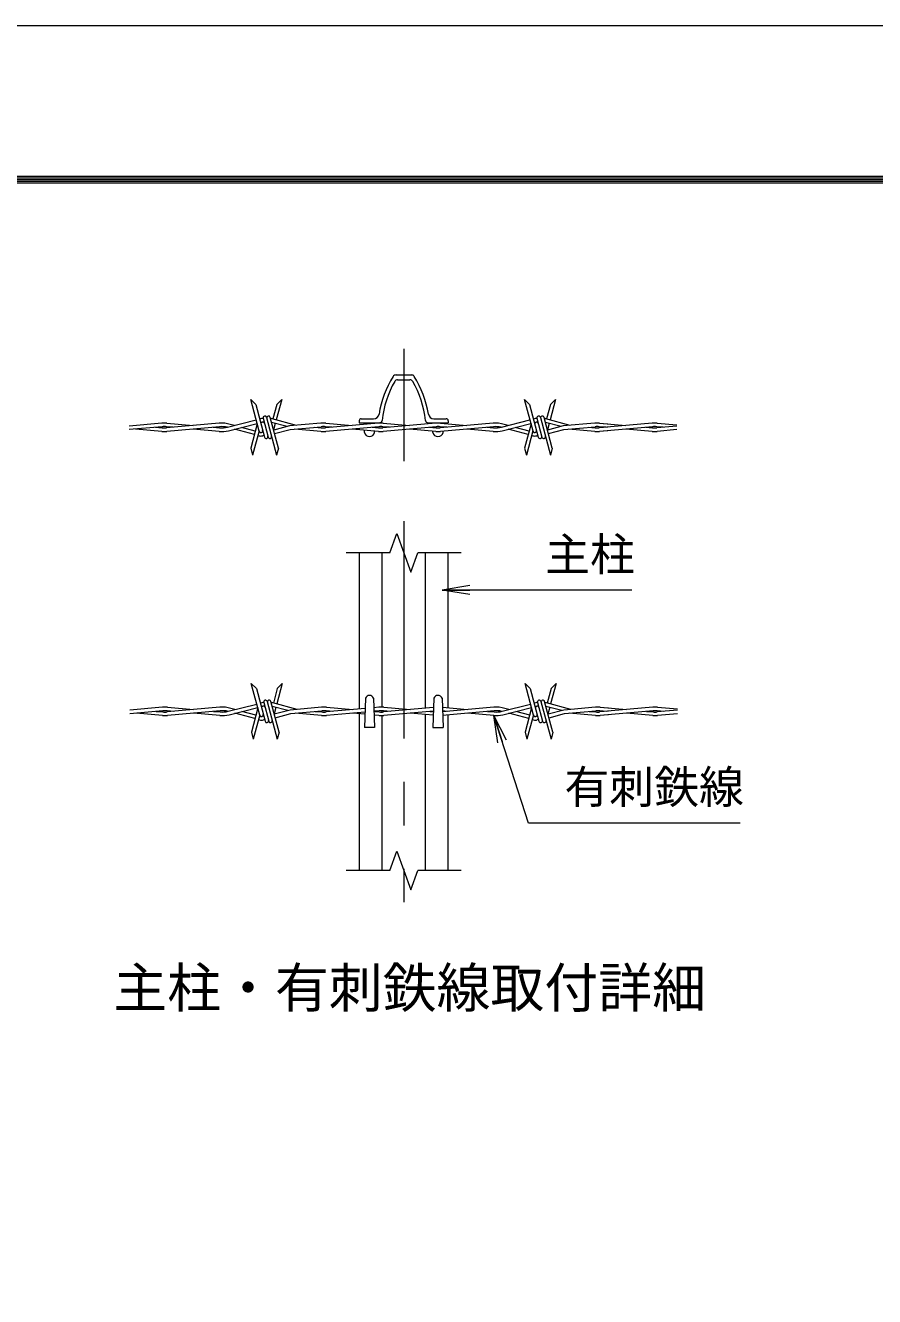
# Model space of a CAD drawing. Units: millimetres, scale not verified. Extents: x -4200 to 4200, y -2970 to 2970.
# Drawn here: x 1109 to 2350, y 1113 to 2970 of the extents above; entities that cross this region are included whole.
import ezdxf
from ezdxf.enums import TextEntityAlignment as Align

# ---------------------------------------------------------------- set-up
doc = ezdxf.new("R2010")
doc.units = ezdxf.units.MM
doc.header["$LTSCALE"] = 10
doc.linetypes.add('USER1', pattern=[50.8, 31.75, -6.35, 6.35, -6.35])
for name, color, linetype, lineweight in [('0-0_D-STR1', 1, 'Continuous', 18), ('0-1_D-BMK', 2, 'USER1', 13), ('0-2_D-STR-DIM', 7, 'Continuous', 13), ('0-3_D-STR3', 3, 'Continuous', 13), ('0-7_D-STR-TXT', 7, 'Continuous', 13), ('0-8_0', 7, 'Continuous', 18), ('0-B_D-TTL', 7, 'Continuous', 18)]:
    doc.layers.add(name, color=color, linetype=linetype, lineweight=lineweight)
doc.layers.add('0-9_D-TTL-TXT', color=7, linetype='Continuous')
doc.styles.add('ＭＳ ゴシック', font='')
doc.styles.get('ＭＳ ゴシック').set_extended_font_data('MS Gothic')

# ---------------------------------------------------------------- blocks, each defined once
blk = doc.blocks.new('_Open')
at = {"layer": '0-8_0'}
blk.add_line((-10, 1.667), (0, 0), dxfattribs=at)
blk.add_lwpolyline([(-10, -1.667), (0, 0), (-10, 0)], dxfattribs=at)

msp = doc.modelspace()

# ---------------------------------------------------------------- linework, layer by layer
at = {"layer": '0-0_D-STR1'}
for p, q in [((1650.73, 2459.51), (1673.21, 2459.51)), ((1653.11, 2452.51), (1670.83, 2452.51)), ((1599.97, 2395.51), (1618.03, 2395.51)), ((1705.91, 2395.51), (1723.97, 2395.51)), ((1596.97, 2392.51), (1596.97, 2389.51)), ((1596.97, 2389.51), (1626.33, 2389.51)), ((1604.47, 2387.19), (1604.47, 2389.51)), ((1604.47, 2375.51), (1604.47, 2378.76)), ((1619.47, 2388.53), (1619.47, 2389.51)), ((1619.47, 2382.64), (1619.47, 2383.31)), ((1619.47, 2375.51), (1619.47, 2377.42)), ((1697.61, 2389.51), (1726.97, 2389.51)), ((1704.47, 2388.63), (1704.47, 2389.51)), ((1704.47, 2382.53), (1704.47, 2383.41)), ((1704.47, 2375.51), (1704.47, 2377.31)), ((1719.47, 2388.69), (1719.47, 2389.51)), ((1719.47, 2382.48), (1719.47, 2383.47)), ((1719.47, 2375.51), (1719.47, 2377.26)), ((1726.97, 2392.51), (1726.97, 2389.51)), ((1596.97, 2199.5), (1596.97, 1971.5)), ((1629.97, 2199.5), (1629.97, 1974.23)), ((1693.97, 1972.68), (1693.97, 2199.5)), ((1726.97, 1973.16), (1726.97, 2199.5)), ((1605.97, 1987.26), (1604.47, 1944.26)), ((1617.97, 1987.26), (1619.47, 1944.26)), ((1705.97, 1987.26), (1704.47, 1944.26)), ((1717.97, 1987.26), (1719.47, 1944.26)), ((1629.97, 1969.03), (1629.97, 1967.04)), ((1596.97, 1964.57), (1596.97, 1735.68)), ((1629.97, 1961.84), (1629.97, 1735.68)), ((1693.97, 1735.68), (1693.97, 1963.39)), ((1726.97, 1735.68), (1726.97, 1962.91)), ((1619.47, 1944.26), (1604.47, 1944.26)), ((1704.47, 1944.26), (1719.47, 1944.26))]:
    msp.add_line(p, q, dxfattribs=at)
for centre, radius, start, end in [((1775.12, 2377.69), 151.2, 148.30182, 170.6662), ((1650.73, 2454.51), 5, 90, 148.30182), ((1653.11, 2447.51), 5, 90, 150.13204), ((1670.83, 2447.51), 5, 29.86796, 90), ((1673.21, 2454.51), 5, 31.69818, 90), ((1548.82, 2377.69), 151.2, 9.3338, 31.69818), ((1774.69, 2377.69), 145.2, 150.13204, 173.91336), ((1549.25, 2377.69), 145.2, 6.08664, 29.86796), ((1599.97, 2392.51), 3, 90, 180), ((1618.03, 2403.51), 8, 270, 350.6662), ((1705.91, 2403.51), 8, 189.3338, 270), ((1723.97, 2392.51), 3, 0, 90), ((1626.33, 2393.51), 4, 270, 353.91336), ((1697.61, 2393.51), 4, 186.08664, 270), ((1611.97, 2377.19), 7.69, 192.68038, 347.31962), ((1711.97, 2377.19), 7.69, 192.68038, 347.31962), ((1611.97, 1984.76), 6.5, 22.61986, 157.38014), ((1711.97, 1984.76), 6.5, 22.61986, 157.38014)]:
    msp.add_arc(centre, radius, start, end, dxfattribs=at)
at = {"layer": '0-1_D-BMK'}
for p, q in [((1661.97, 2497.57), (1661.97, 2333.37)), ((1661.97, 2245.89), (1661.97, 1689.29))]:
    msp.add_line(p, q, dxfattribs=at)
at = {"layer": '0-2_D-STR-DIM'}
for p, q in [((1641.45, 2199.5), (1651.71, 2227.69)), ((1641.45, 2199.5), (1577.97, 2199.5)), ((1745.97, 2199.5), (1682.49, 2199.5)), ((1641.45, 1735.68), (1651.71, 1763.87)), ((1641.45, 1735.68), (1577.97, 1735.68)), ((1745.97, 1735.68), (1682.49, 1735.68))]:
    msp.add_line(p, q, dxfattribs=at)
for points in [[(1651.71, 2227.69), (1672.23, 2171.31), (1682.49, 2199.5)], [(1651.71, 1763.87), (1672.23, 1707.49), (1682.49, 1735.68)]]:
    msp.add_lwpolyline(points, dxfattribs=at)
at = {"layer": '0-3_D-STR3'}
for p, q in [((1450.85, 2377.19), (1438.42, 2423.6)), ((1445.77, 2416.24), (1438.42, 2423.6)), ((1445.77, 2416.24), (1458.57, 2368.49)), ((1476.39, 2416.24), (1470.72, 2395.1)), ((1850.85, 2377.19), (1838.42, 2423.6)), ((1845.77, 2416.24), (1838.42, 2423.6)), ((1845.77, 2416.24), (1858.57, 2368.49)), ((1876.39, 2416.24), (1870.72, 2395.1)), ((1453.99, 2395.62), (1451.48, 2394.95)), ((1456.55, 2396.11), (1463.95, 2368.49)), ((1461.57, 2397.46), (1476.34, 2342.35)), ((1479.03, 2352.39), (1466.96, 2397.46)), ((1505.37, 2385.82), (1469.68, 2395.38)), ((1853.99, 2395.62), (1851.48, 2394.95)), ((1856.55, 2396.11), (1863.95, 2368.49)), ((1861.57, 2397.46), (1876.34, 2342.35)), ((1879.03, 2352.39), (1866.96, 2397.46)), ((1905.37, 2385.82), (1869.68, 2395.38)), ((1308.71, 2389.01), (1261.08, 2384.75)), ((1309.17, 2383.83), (1261.08, 2379.53)), ((1308.71, 2376.93), (1270.36, 2380.36)), ((1299.54, 2382.97), (1309.17, 2382.11)), ((1392.52, 2389.01), (1315.37, 2382.11)), ((1325, 2382.97), (1315.37, 2383.83)), ((1315.84, 2389.01), (1354.18, 2385.58)), ((1392.99, 2383.83), (1315.84, 2376.93)), ((1392.52, 2376.93), (1354.18, 2380.36)), ((1383.36, 2382.97), (1392.99, 2382.11)), ((1404.68, 2383.05), (1446.43, 2393.69)), ((1405.97, 2378.01), (1447.78, 2388.67)), ((1414.56, 2385.57), (1408.61, 2387.16)), ((1443.81, 2372.35), (1414.53, 2380.19)), ((1445.16, 2377.37), (1424.82, 2382.82)), ((1450.67, 2377.86), (1441.16, 2342.35)), ((1452.82, 2389.95), (1455.37, 2390.6)), ((1458.13, 2390.21), (1456.68, 2390.6)), ((1491.88, 2384.05), (1468.9, 2390.21)), ((1469.38, 2390.08), (1469.16, 2389.25)), ((1474.4, 2388.73), (1471.85, 2379.21)), ((1495.05, 2384.9), (1471.98, 2378.71)), ((1473.33, 2373.69), (1495.96, 2379.76)), ((1541.08, 2389.01), (1495.05, 2384.9)), ((1495.96, 2379.76), (1541.54, 2383.83)), ((1541.08, 2376.93), (1502.73, 2380.36)), ((1531.91, 2382.97), (1541.54, 2382.11)), ((1624.89, 2389.01), (1547.74, 2382.11)), ((1557.37, 2382.97), (1547.74, 2383.83)), ((1548.2, 2389.01), (1586.55, 2385.58)), ((1625.36, 2383.83), (1548.2, 2376.93)), ((1624.89, 2376.93), (1586.55, 2380.36)), ((1615.73, 2382.97), (1625.36, 2382.11)), ((1708.71, 2389.01), (1631.56, 2382.11)), ((1641.19, 2382.97), (1631.56, 2383.83)), ((1632.02, 2389.01), (1670.36, 2385.58)), ((1709.17, 2383.83), (1632.02, 2376.93)), ((1708.71, 2376.93), (1670.36, 2380.36)), ((1699.54, 2382.97), (1709.17, 2382.11)), ((1792.52, 2389.01), (1715.37, 2382.11)), ((1725, 2382.97), (1715.37, 2383.83)), ((1715.84, 2389.01), (1754.18, 2385.58)), ((1792.99, 2383.83), (1715.84, 2376.93)), ((1792.52, 2376.93), (1754.18, 2380.36)), ((1783.36, 2382.97), (1792.99, 2382.11)), ((1804.68, 2383.05), (1846.43, 2393.69)), ((1805.97, 2378.01), (1847.78, 2388.67)), ((1814.56, 2385.57), (1808.61, 2387.16)), ((1843.81, 2372.35), (1814.53, 2380.19)), ((1845.16, 2377.37), (1824.82, 2382.82)), ((1850.67, 2377.86), (1841.16, 2342.35)), ((1852.82, 2389.95), (1855.37, 2390.6)), ((1858.13, 2390.21), (1856.68, 2390.6)), ((1891.88, 2384.05), (1868.9, 2390.21)), ((1869.38, 2390.08), (1869.16, 2389.25)), ((1874.4, 2388.73), (1871.85, 2379.21)), ((1895.05, 2384.9), (1871.98, 2378.71)), ((1873.33, 2373.69), (1895.96, 2379.76)), ((1941.08, 2389.01), (1895.05, 2384.9)), ((1895.96, 2379.76), (1941.54, 2383.83)), ((1941.08, 2376.93), (1902.73, 2380.36)), ((1931.91, 2382.97), (1941.54, 2382.11)), ((2024.89, 2389.01), (1947.74, 2382.11)), ((1957.37, 2382.97), (1947.74, 2383.83)), ((1957.37, 2382.97), (1947.74, 2383.83)), ((1960.07, 2383.21), (1947.74, 2382.11)), ((1948.2, 2389.01), (1960.07, 2387.95)), ((1948.2, 2389.01), (1986.55, 2385.58)), ((2025.36, 2383.83), (1948.2, 2376.93)), ((1960.07, 2377.99), (1948.2, 2376.93)), ((2024.89, 2376.93), (1986.55, 2380.36)), ((2015.73, 2382.97), (2025.36, 2382.11)), ((2061.08, 2384.75), (2031.56, 2382.11)), ((2041.19, 2382.97), (2031.56, 2383.83)), ((2032.02, 2389.01), (2061.08, 2386.41)), ((2061.08, 2379.53), (2032.02, 2376.93)), ((1448.84, 2371), (1450.47, 2370.56)), ((1452.69, 2375.35), (1450.18, 2376.02)), ((1456.55, 2376.02), (1454.04, 2375.35)), ((1457.9, 2371), (1456.26, 2370.56)), ((1848.84, 2371), (1850.47, 2370.56)), ((1852.69, 2375.35), (1850.18, 2376.02)), ((1856.55, 2376.02), (1854.04, 2375.35)), ((1857.9, 2371), (1856.26, 2370.56)), ((1479.03, 2352.39), (1476.34, 2342.35)), ((1879.03, 2352.39), (1876.34, 2342.35)), ((1451.74, 1962.25), (1439.31, 2008.66)), ((1446.66, 2001.31), (1439.31, 2008.66)), ((1851.74, 1962.25), (1839.31, 2008.66)), ((1846.66, 2001.31), (1839.31, 2008.66)), ((1446.66, 2001.31), (1459.46, 1953.55)), ((1477.28, 2001.31), (1471.61, 1980.16)), ((1846.66, 2001.31), (1859.46, 1953.55)), ((1877.28, 2001.31), (1871.61, 1980.16)), ((1309.6, 1974.08), (1261.97, 1969.81)), ((1310.06, 1968.9), (1261.97, 1964.59)), ((1393.41, 1974.08), (1316.26, 1967.17)), ((1325.89, 1968.03), (1316.26, 1968.9)), ((1316.73, 1974.08), (1355.07, 1970.64)), ((1393.88, 1968.9), (1316.73, 1961.99)), ((1405.57, 1968.11), (1447.32, 1978.75)), ((1406.86, 1963.07), (1448.67, 1973.73)), ((1415.45, 1970.63), (1409.5, 1972.22)), ((1454.88, 1980.68), (1452.37, 1980.01)), ((1453.71, 1975.02), (1456.26, 1975.67)), ((1457.44, 1981.17), (1464.84, 1953.55)), ((1459.02, 1975.27), (1457.57, 1975.66)), ((1462.46, 1982.52), (1477.23, 1927.41)), ((1479.92, 1937.45), (1467.85, 1982.52)), ((1492.77, 1969.11), (1469.79, 1975.27)), ((1470.27, 1975.14), (1470.05, 1974.31)), ((1506.26, 1970.88), (1470.57, 1980.44)), ((1475.29, 1973.79), (1472.74, 1964.27)), ((1495.94, 1969.96), (1472.87, 1963.78)), ((1541.97, 1974.08), (1495.94, 1969.96)), ((1496.85, 1964.82), (1542.43, 1968.9)), ((1605.45, 1972.26), (1548.63, 1967.17)), ((1558.26, 1968.03), (1548.63, 1968.9)), ((1549.1, 1974.08), (1587.44, 1970.64)), ((1625.78, 1974.08), (1618.45, 1973.42)), ((1626.25, 1968.9), (1618.63, 1968.21)), ((1705.5, 1973.71), (1632.45, 1967.17)), ((1642.08, 1968.03), (1632.45, 1968.9)), ((1632.91, 1974.08), (1671.25, 1970.64)), ((1705.31, 1968.47), (1632.91, 1961.99)), ((1718.44, 1973.92), (1755.07, 1970.64)), ((1725.89, 1968.03), (1718.62, 1968.69)), ((1793.41, 1974.08), (1718.66, 1967.39)), ((1793.88, 1968.9), (1718.85, 1962.18)), ((1805.57, 1968.11), (1847.32, 1978.75)), ((1806.86, 1963.07), (1848.67, 1973.73)), ((1815.45, 1970.63), (1809.5, 1972.22)), ((1854.88, 1980.68), (1852.37, 1980.01)), ((1853.71, 1975.02), (1856.26, 1975.67)), ((1857.44, 1981.17), (1864.84, 1953.55)), ((1859.02, 1975.27), (1857.57, 1975.66)), ((1862.46, 1982.52), (1877.23, 1927.41)), ((1879.92, 1937.45), (1867.85, 1982.52)), ((1892.77, 1969.11), (1869.79, 1975.27)), ((1870.27, 1975.14), (1870.05, 1974.31)), ((1906.26, 1970.88), (1870.57, 1980.44)), ((1875.29, 1973.79), (1872.74, 1964.27)), ((1895.94, 1969.96), (1872.87, 1963.78)), ((1941.97, 1974.08), (1895.94, 1969.96)), ((1896.85, 1964.82), (1942.43, 1968.9)), ((2025.78, 1974.08), (1948.63, 1967.17)), ((1958.26, 1968.03), (1948.63, 1968.9)), ((1958.26, 1968.03), (1948.63, 1968.9)), ((1960.96, 1968.28), (1948.63, 1967.17)), ((1949.1, 1974.08), (1960.96, 1973.01)), ((1949.1, 1974.08), (1987.44, 1970.64)), ((2026.25, 1968.9), (1949.1, 1961.99)), ((2061.97, 1969.81), (2032.45, 1967.17)), ((2042.08, 1968.03), (2032.45, 1968.9)), ((2032.91, 1974.08), (2061.97, 1971.48)), ((1309.6, 1961.99), (1271.25, 1965.42)), ((1300.43, 1968.03), (1310.06, 1967.17)), ((1393.41, 1961.99), (1355.07, 1965.42)), ((1384.25, 1968.03), (1393.88, 1967.17)), ((1444.7, 1957.41), (1415.42, 1965.25)), ((1446.05, 1962.43), (1425.71, 1967.88)), ((1451.56, 1962.92), (1442.05, 1927.41)), ((1449.73, 1956.06), (1451.36, 1955.62)), ((1453.58, 1960.41), (1451.07, 1961.08)), ((1457.44, 1961.08), (1454.93, 1960.41)), ((1458.79, 1956.06), (1457.15, 1955.62)), ((1474.22, 1958.75), (1496.85, 1964.82)), ((1541.97, 1961.99), (1503.62, 1965.42)), ((1532.8, 1968.03), (1542.43, 1967.17)), ((1605.26, 1967.02), (1549.1, 1961.99)), ((1605.15, 1963.84), (1587.44, 1965.42)), ((1618.65, 1967.85), (1626.25, 1967.17)), ((1625.78, 1961.99), (1618.83, 1962.62)), ((1705.1, 1962.4), (1671.25, 1965.42)), ((1700.43, 1968.03), (1705.28, 1967.6)), ((1793.41, 1961.99), (1755.07, 1965.42)), ((1784.25, 1968.03), (1793.88, 1967.17)), ((1844.7, 1957.41), (1815.42, 1965.25)), ((1846.05, 1962.43), (1825.71, 1967.88)), ((1851.56, 1962.92), (1842.05, 1927.41)), ((1849.73, 1956.06), (1851.36, 1955.62)), ((1853.58, 1960.41), (1851.07, 1961.08)), ((1857.44, 1961.08), (1854.93, 1960.41)), ((1858.79, 1956.06), (1857.15, 1955.62)), ((1874.22, 1958.75), (1896.85, 1964.82)), ((1941.97, 1961.99), (1903.62, 1965.42)), ((1932.8, 1968.03), (1942.43, 1967.17)), ((1960.96, 1963.06), (1949.1, 1961.99)), ((2025.78, 1961.99), (1987.44, 1965.42)), ((2016.62, 1968.03), (2026.25, 1967.17)), ((2061.97, 1964.59), (2032.91, 1961.99)), ((1479.92, 1937.45), (1477.23, 1927.41)), ((1879.92, 1937.45), (1877.23, 1927.41))]:
    msp.add_line(p, q, dxfattribs=at)
for points in [[(1476.39, 2416.24), (1483.74, 2423.6), (1475.75, 2393.76)], [(1876.39, 2416.24), (1883.74, 2423.6), (1875.75, 2393.76)], [(1447.98, 2387.91), (1438.47, 2352.39), (1441.16, 2342.35)], [(1847.98, 2387.91), (1838.47, 2352.39), (1841.16, 2342.35)], [(1477.28, 2001.31), (1484.63, 2008.66), (1476.64, 1978.82)], [(1877.28, 2001.31), (1884.63, 2008.66), (1876.64, 1978.82)], [(1448.87, 1972.97), (1439.36, 1937.45), (1442.05, 1927.41)], [(1848.87, 1972.97), (1839.36, 1937.45), (1842.05, 1927.41)]]:
    msp.add_lwpolyline(points, dxfattribs=at)
for centre, radius, start, end in [((1456.01, 2388.08), 7.8, 85.52878, 105), ((1459.06, 2396.78), 2.6, 15, 195), ((1464.45, 2396.78), 2.6, 15, 195), ((1466.78, 2384.56), 11.2, 75, 86.73065), ((1856.01, 2388.08), 7.8, 85.52878, 105), ((1859.06, 2396.78), 2.6, 15, 195), ((1864.45, 2396.78), 2.6, 15, 195), ((1866.78, 2384.56), 11.2, 75, 86.73065), ((1312.27, 2349.17), 40, 84.88752, 95), ((1312.27, 2416.77), 40, 265, 275.11248), ((1312.27, 2349.17), 34.8, 84.88752, 95), ((1312.27, 2416.77), 34.8, 265, 275.11248), ((1396.09, 2349.17), 40, 71.7501, 95.11248), ((1396.09, 2416.77), 40, 264.88752, 284.29953), ((1396.09, 2349.17), 34.8, 76.22606, 95.11248), ((1396.09, 2416.77), 34.8, 264.88752, 284.29953), ((1453.37, 2377.86), 2.6, 195, 15), ((1456.01, 2388.08), 2.6, 15, 195), ((1544.64, 2349.17), 40, 84.88752, 95), ((1544.64, 2416.77), 40, 265, 275.11248), ((1544.64, 2349.17), 34.8, 84.88752, 95), ((1544.64, 2416.77), 34.8, 265, 275.11248), ((1628.46, 2349.17), 40, 84.88752, 95), ((1628.46, 2416.77), 40, 265, 275.11248), ((1628.46, 2349.17), 34.8, 84.88752, 95), ((1628.46, 2416.77), 34.8, 265, 275.11248), ((1712.27, 2349.17), 40, 84.88752, 95), ((1712.27, 2416.77), 40, 265, 275.11248), ((1712.27, 2349.17), 34.8, 84.88752, 95), ((1712.27, 2416.77), 34.8, 265, 275.11248), ((1796.09, 2349.17), 40, 71.7501, 95.11248), ((1796.09, 2416.77), 40, 264.88752, 284.29953), ((1796.09, 2349.17), 34.8, 76.22606, 95.11248), ((1796.09, 2416.77), 34.8, 264.88752, 284.29953), ((1853.37, 2377.86), 2.6, 195, 15), ((1856.01, 2388.08), 2.6, 15, 195), ((1944.64, 2349.17), 40, 84.88752, 95), ((1944.64, 2349.17), 40, 84.88752, 95), ((1944.64, 2416.77), 40, 265, 275.11248), ((1944.64, 2416.77), 40, 265, 275.11248), ((1944.64, 2349.17), 34.8, 84.88752, 95), ((1944.64, 2349.17), 34.8, 84.88752, 95), ((1944.64, 2416.77), 34.8, 265, 275.11248), ((1944.64, 2416.77), 34.8, 265, 275.11248), ((2028.46, 2349.17), 40, 84.88752, 95), ((2028.46, 2416.77), 40, 265, 275.11248), ((2028.46, 2349.17), 34.8, 84.88752, 95), ((2028.46, 2416.77), 34.8, 265, 275.11248), ((1453.37, 2381.38), 11.2, 255, 285), ((1461.08, 2369.16), 2.6, 195, 15), ((1466.46, 2369.16), 2.6, 195, 15), ((1853.37, 2381.38), 11.2, 255, 285), ((1861.08, 2369.16), 2.6, 195, 15), ((1866.46, 2369.16), 2.6, 195, 15), ((1313.16, 1934.23), 40, 84.88752, 95), ((1313.16, 1934.23), 34.8, 84.88752, 95), ((1396.98, 1934.23), 40, 71.7501, 95.11248), ((1396.98, 1934.23), 34.8, 76.22606, 95.11248), ((1456.9, 1973.15), 2.6, 15, 195), ((1456.9, 1973.15), 7.8, 85.52878, 105), ((1459.95, 1981.85), 2.6, 15, 195), ((1465.34, 1981.85), 2.6, 15, 195), ((1467.67, 1969.63), 11.2, 75, 86.73065), ((1545.53, 1934.23), 40, 84.88752, 95), ((1545.53, 1934.23), 34.8, 84.88752, 95), ((1629.35, 1934.23), 40, 84.88752, 95), ((1629.35, 1934.23), 34.8, 84.88752, 95), ((1796.98, 1934.23), 40, 71.7501, 95.11248), ((1796.98, 1934.23), 34.8, 76.22606, 95.11248), ((1856.9, 1973.15), 2.6, 15, 195), ((1856.9, 1973.15), 7.8, 85.52878, 105), ((1859.95, 1981.85), 2.6, 15, 195), ((1865.34, 1981.85), 2.6, 15, 195), ((1867.67, 1969.63), 11.2, 75, 86.73065), ((1945.53, 1934.23), 40, 84.88752, 95), ((1945.53, 1934.23), 40, 84.88752, 95), ((1945.53, 1934.23), 34.8, 84.88752, 95), ((1945.53, 1934.23), 34.8, 84.88752, 95), ((2029.35, 1934.23), 40, 84.88752, 95), ((2029.35, 1934.23), 34.8, 84.88752, 95), ((1313.16, 2001.83), 40, 265, 275.11248), ((1313.16, 2001.83), 34.8, 265, 275.11248), ((1396.98, 2001.83), 40, 264.88752, 284.29953), ((1396.98, 2001.83), 34.8, 264.88752, 284.29953), ((1454.26, 1966.44), 11.2, 255, 285), ((1454.26, 1962.92), 2.6, 195, 15), ((1461.97, 1954.22), 2.6, 195, 15), ((1467.35, 1954.22), 2.6, 195, 15), ((1545.53, 2001.83), 40, 265, 275.11248), ((1545.53, 2001.83), 34.8, 265, 275.11248), ((1629.35, 2001.83), 40, 265, 275.11248), ((1629.35, 2001.83), 34.8, 265, 275.11248), ((1796.98, 2001.83), 40, 264.88752, 284.29953), ((1796.98, 2001.83), 34.8, 264.88752, 284.29953), ((1854.26, 1966.44), 11.2, 255, 285), ((1854.26, 1962.92), 2.6, 195, 15), ((1861.97, 1954.22), 2.6, 195, 15), ((1867.35, 1954.22), 2.6, 195, 15), ((1945.53, 2001.83), 40, 265, 275.11248), ((1945.53, 2001.83), 40, 265, 275.11248), ((1945.53, 2001.83), 34.8, 265, 275.11248), ((1945.53, 2001.83), 34.8, 265, 275.11248), ((2029.35, 2001.83), 40, 265, 275.11248), ((2029.35, 2001.83), 34.8, 265, 275.11248)]:
    msp.add_arc(centre, radius, start, end, dxfattribs=at)
at = {"layer": '0-7_D-STR-TXT'}
msp.add_line((1995, 2145.17), (1720.34, 2145.17), dxfattribs=at)
msp.add_lwpolyline([(2153.73, 1804.79), (1844.18, 1804.79), (1794.03, 1960.09)], dxfattribs=at)
at = {"layer": '0-B_D-TTL', "color": 2}
msp.add_lwpolyline([(-4200, 2970), (4200, 2970), (4200, -2970), (-4200, -2970)], close=True, dxfattribs=at)
at = {"layer": '0-B_D-TTL'}
for points in [[(-3930, 2750), (3930, 2750), (3930, -2750), (-3930, -2750)], [(-3927.5, 2747.5), (3927.5, 2747.5), (3927.5, -2747.5), (-3927.5, -2747.5)], [(-3925, 2745), (3925, 2745), (3925, -2745), (-3925, -2745)], [(-3922.5, 2742.5), (3922.5, 2742.5), (3922.5, -2742.5), (-3922.5, -2742.5)], [(-3920, 2740), (3920, 2740), (3920, -2740), (-3920, -2740)]]:
    msp.add_lwpolyline(points, close=True, dxfattribs=at)

# ---------------------------------------------------------------- block references
at = {"layer": '0-7_D-STR-TXT', "xscale": 4, "yscale": 4}
for p, rotation in [((1718.34, 2145.17), 180), ((1793.41, 1961.99), 107.89556)]:
    msp.add_blockref('_Open', p, dxfattribs=dict(at, rotation=rotation))

# ---------------------------------------------------------------- texts
at = {"layer": '0-7_D-STR-TXT', "style": 'ＭＳ ゴシック'}
for s, p in [('主柱', (1868.61, 2158.9)), ('有刺鉄線', (1896.62, 1819.15))]:
    msp.add_text(s, height=48.09, dxfattribs=at).set_placement(p, align=Align.BOTTOM_LEFT)
at = {"layer": '0-9_D-TTL-TXT', "style": 'ＭＳ ゴシック'}
msp.add_text('主柱・有刺鉄線取付詳細', height=57.7, dxfattribs=at).set_placement((1237.76, 1518.14), align=Align.BOTTOM_LEFT)

doc.saveas('drawing.dxf')
